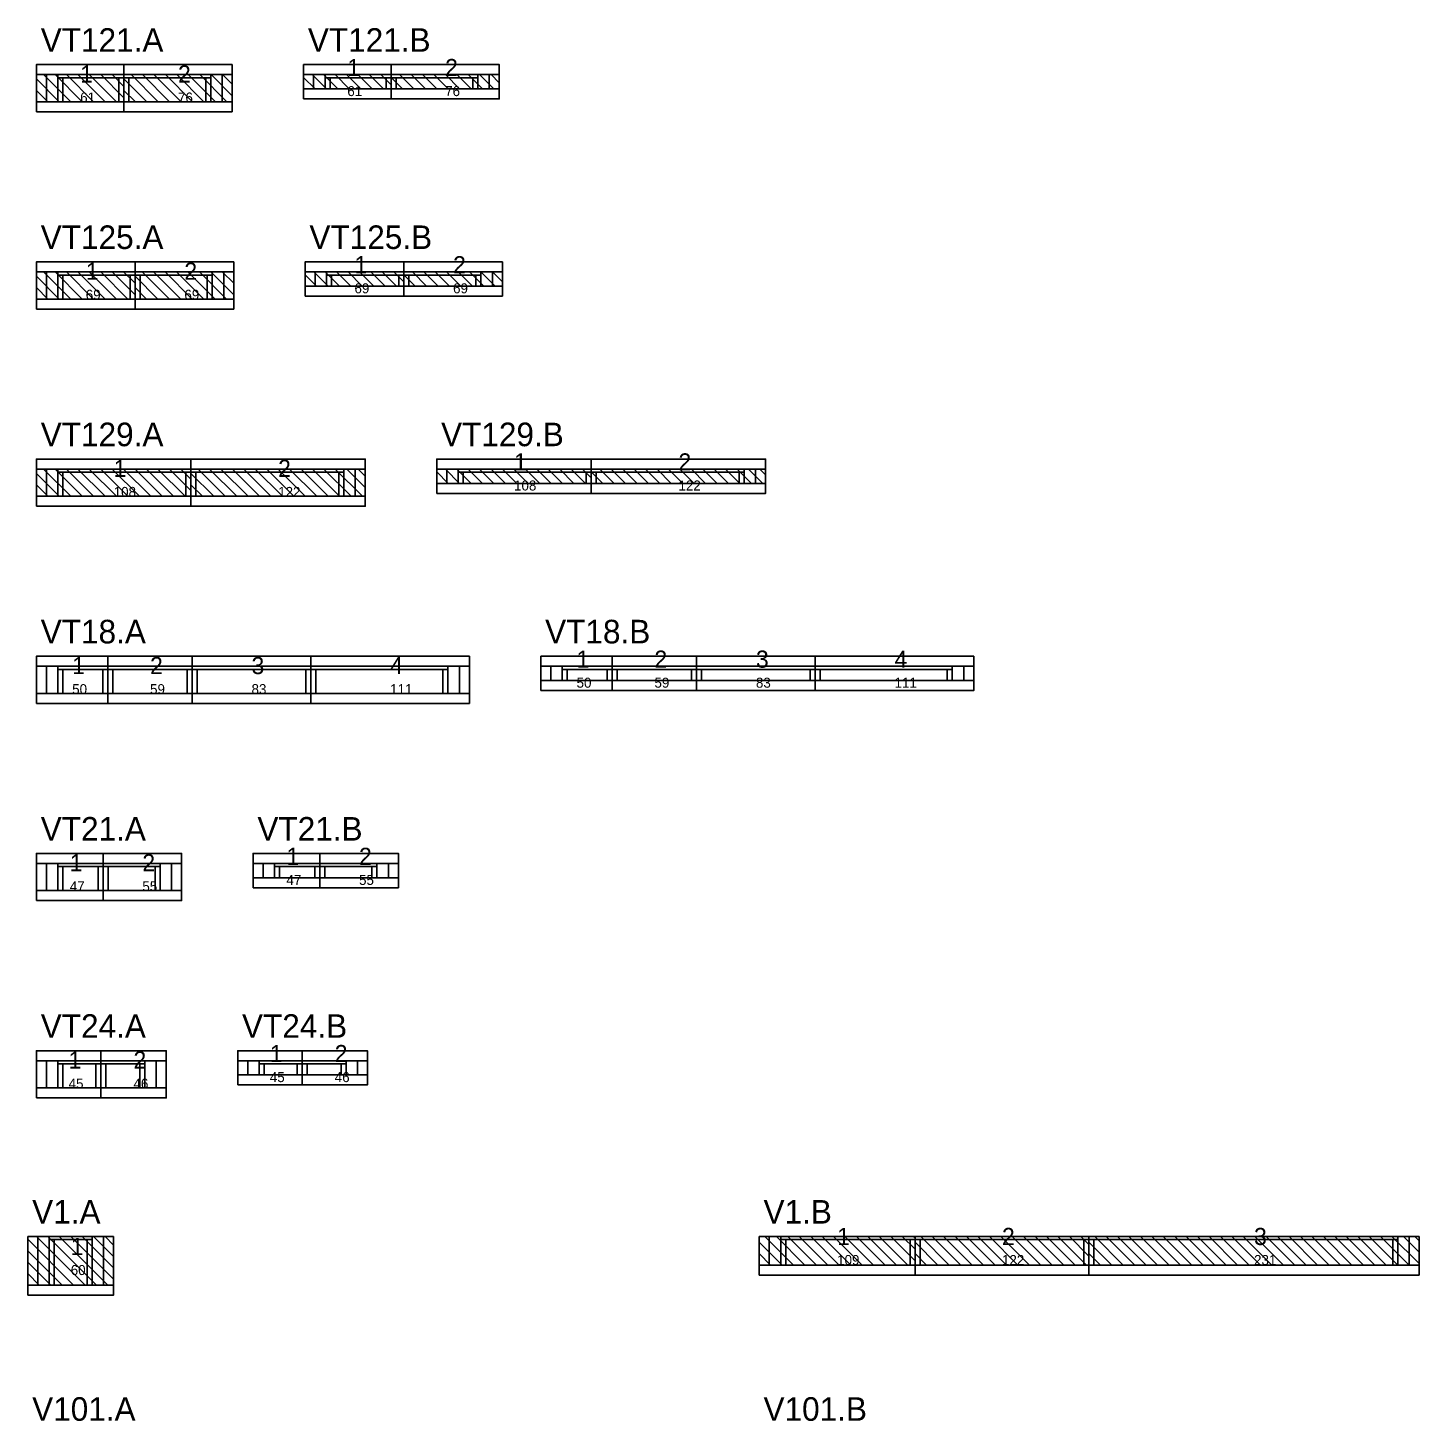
# Model space of a CAD drawing. Header units: metres. Extents: x -10 to 74425, y -2037 to 26.
# Drawn here: x 5459 to 6433, y -979 to -4 of the extents above; entities that cross this region are included whole.
import ezdxf

# ---------------------------------------------------------------- set-up
doc = ezdxf.new("R2010")
doc.units = ezdxf.units.M
doc.layers.add('VIGAS', color=7, linetype='Continuous')

msp = doc.modelspace()

# ---------------------------------------------------------------- linework, layer by layer
at = {"layer": 'VIGAS'}
for p, q in [((5465.2, -37), (5526.4, -37)), ((5465.2, -56), (5465.2, -37)), ((5489.2, -56), (5470.2, -37)), ((5472.2, -56), (5472.2, -37)), ((5497.2, -56), (5478.2, -37)), ((5480.2, -56), (5480.2, -37)), ((5505.2, -56), (5486.2, -37)), ((5513.2, -56), (5494.2, -37)), ((5521.2, -56), (5502.2, -37)), ((5526.4, -53.2), (5510.2, -37)), ((5526.4, -45.2), (5518.2, -37)), ((5526.4, -37.2), (5526.2, -37)), ((5526.4, -56), (5526.4, -37)), ((5526.4, -56), (5526.4, -37)), ((5526.4, -37), (5602.1, -37)), ((5526.4, -56), (5526.4, -37)), ((5526.4, -56), (5526.4, -37)), ((5526.4, -56), (5526.4, -37)), ((5550.4, -56), (5531.4, -37)), ((5558.4, -56), (5539.4, -37)), ((5566.4, -56), (5547.4, -37)), ((5574.4, -56), (5555.4, -37)), ((5582.4, -56), (5563.4, -37)), ((5590.4, -56), (5571.4, -37)), ((5598.4, -56), (5579.4, -37)), ((5587.1, -56), (5587.1, -37)), ((5602.1, -51.7), (5587.4, -37)), ((5595.1, -56), (5595.1, -37)), ((5602.1, -43.7), (5595.4, -37)), ((5602.1, -56), (5602.1, -37)), ((5652.1, -37), (5713.3, -37)), ((5652.1, -47), (5652.1, -37)), ((5668.1, -47), (5658.1, -37)), ((5659.1, -47), (5659.1, -37)), ((5676.1, -47), (5666.1, -37)), ((5667.1, -47), (5667.1, -37)), ((5684.1, -47), (5674.1, -37)), ((5692.1, -47), (5682.1, -37)), ((5700.1, -47), (5690.1, -37)), ((5708.1, -47), (5698.1, -37)), ((5713.3, -44.2), (5706.1, -37)), ((5713.3, -47), (5713.3, -37)), ((5713.3, -47), (5713.3, -37)), ((5713.3, -37), (5789, -37)), ((5713.3, -47), (5713.3, -37)), ((5713.3, -47), (5713.3, -37)), ((5713.3, -47), (5713.3, -37)), ((5729.3, -47), (5719.3, -37)), ((5737.3, -47), (5727.3, -37)), ((5745.3, -47), (5735.3, -37)), ((5753.3, -47), (5743.3, -37)), ((5761.3, -47), (5751.3, -37)), ((5769.3, -47), (5759.3, -37)), ((5777.3, -47), (5767.3, -37)), ((5774, -47), (5774, -37)), ((5785.3, -47), (5775.3, -37)), ((5782, -47), (5782, -37)), ((5789, -42.7), (5783.3, -37)), ((5789, -47), (5789, -37)), ((5481.2, -56), (5465.2, -40)), ((5473.2, -56), (5465.2, -48)), ((5480.2, -39.2), (5526.4, -39.2)), ((5483.7, -56), (5483.7, -39.2)), ((5522.9, -56), (5522.9, -39.2)), ((5526.4, -39.2), (5587.1, -39.2)), ((5542.4, -56), (5526.4, -40)), ((5534.4, -56), (5526.4, -48)), ((5529.9, -56), (5529.9, -39.2)), ((5583.6, -56), (5583.6, -39.2)), ((5660.1, -47), (5652.1, -39)), ((5652.1, -47), (5713.3, -47)), ((5652.1, -47), (5652.1, -47)), ((5667.1, -39.2), (5713.3, -39.2)), ((5667.1, -47), (5670.6, -47)), ((5670.6, -47), (5670.6, -39.2)), ((5709.8, -47), (5709.8, -39.2)), ((5709.8, -47), (5713.3, -47)), ((5721.3, -47), (5713.3, -39)), ((5713.3, -39.2), (5774, -39.2)), ((5713.3, -47), (5789, -47)), ((5713.3, -47), (5716.8, -47)), ((5713.3, -47), (5713.3, -47)), ((5716.8, -47), (5716.8, -39.2)), ((5770.5, -47), (5770.5, -39.2)), ((5770.5, -47), (5774, -47)), ((5465.2, -56), (5526.4, -56)), ((5465.2, -56), (5465.2, -56)), ((5480.2, -56), (5483.7, -56)), ((5522.9, -56), (5526.4, -56)), ((5526.4, -56), (5602.1, -56)), ((5526.4, -56), (5529.9, -56)), ((5526.4, -56), (5526.4, -56)), ((5583.6, -56), (5587.1, -56)), ((5465.2, -175), (5534.2, -175)), ((5465.2, -194), (5465.2, -175)), ((5489.2, -194), (5470.2, -175)), ((5472.2, -194), (5472.2, -175)), ((5497.2, -194), (5478.2, -175)), ((5480.2, -194), (5480.2, -175)), ((5505.2, -194), (5486.2, -175)), ((5513.2, -194), (5494.2, -175)), ((5521.2, -194), (5502.2, -175)), ((5529.2, -194), (5510.2, -175)), ((5534.2, -191), (5518.2, -175)), ((5534.2, -183), (5526.2, -175)), ((5534.2, -194), (5534.2, -175)), ((5534.2, -194), (5534.2, -175)), ((5534.2, -175), (5603.2, -175)), ((5534.2, -194), (5534.2, -175)), ((5534.2, -194), (5534.2, -175)), ((5534.2, -194), (5534.2, -175)), ((5534.2, -175), (5534.2, -175)), ((5558.2, -194), (5539.2, -175)), ((5566.2, -194), (5547.2, -175)), ((5574.2, -194), (5555.2, -175)), ((5582.2, -194), (5563.2, -175)), ((5590.2, -194), (5571.2, -175)), ((5598.2, -194), (5579.2, -175)), ((5603.2, -191), (5587.2, -175)), ((5588.2, -194), (5588.2, -175)), ((5603.2, -183), (5595.2, -175)), ((5596.2, -194), (5596.2, -175)), ((5603.2, -194), (5603.2, -175)), ((5603.2, -175), (5603.2, -175)), ((5653.2, -175), (5722.2, -175)), ((5653.2, -185), (5653.2, -175)), ((5669.2, -185), (5659.2, -175)), ((5660.2, -185), (5660.2, -175)), ((5677.2, -185), (5667.2, -175)), ((5668.2, -185), (5668.2, -175)), ((5685.2, -185), (5675.2, -175)), ((5693.2, -185), (5683.2, -175)), ((5701.2, -185), (5691.2, -175)), ((5709.2, -185), (5699.2, -175)), ((5717.2, -185), (5707.2, -175)), ((5722.2, -182), (5715.2, -175)), ((5722.2, -185), (5722.2, -175)), ((5722.2, -185), (5722.2, -175)), ((5722.2, -175), (5791.2, -175)), ((5722.2, -185), (5722.2, -175)), ((5722.2, -185), (5722.2, -175)), ((5722.2, -185), (5722.2, -175)), ((5738.2, -185), (5728.2, -175)), ((5746.2, -185), (5736.2, -175)), ((5754.2, -185), (5744.2, -175)), ((5762.2, -185), (5752.2, -175)), ((5770.2, -185), (5760.2, -175)), ((5778.2, -185), (5768.2, -175)), ((5776.2, -185), (5776.2, -175)), ((5786.2, -185), (5776.2, -175)), ((5784.2, -185), (5784.2, -175)), ((5791.2, -182), (5784.2, -175)), ((5791.2, -185), (5791.2, -175)), ((5481.2, -194), (5465.2, -178)), ((5480.2, -177.2), (5534.2, -177.2)), ((5483.7, -194), (5483.7, -177.2)), ((5530.7, -194), (5530.7, -177.2)), ((5534.2, -177.2), (5588.2, -177.2)), ((5550.2, -194), (5534.2, -178)), ((5537.7, -194), (5537.7, -177.2)), ((5584.7, -194), (5584.7, -177.2)), ((5661.2, -185), (5653.2, -177)), ((5653.2, -185), (5722.2, -185)), ((5653.2, -185), (5653.2, -185)), ((5668.2, -177.2), (5722.2, -177.2)), ((5668.2, -185), (5671.7, -185)), ((5671.7, -185), (5671.7, -177.2)), ((5718.7, -185), (5718.7, -177.2)), ((5718.7, -185), (5722.2, -185)), ((5730.2, -185), (5722.2, -177)), ((5722.2, -177.2), (5776.2, -177.2)), ((5722.2, -185), (5791.2, -185)), ((5722.2, -185), (5725.7, -185)), ((5722.2, -185), (5722.2, -185)), ((5725.7, -185), (5725.7, -177.2)), ((5772.7, -185), (5772.7, -177.2)), ((5772.7, -185), (5776.2, -185)), ((5473.2, -194), (5465.2, -186)), ((5465.2, -194), (5534.2, -194)), ((5465.2, -194), (5465.2, -194)), ((5480.2, -194), (5483.7, -194)), ((5530.7, -194), (5534.2, -194)), ((5542.2, -194), (5534.2, -186)), ((5534.2, -194), (5603.2, -194)), ((5534.2, -194), (5537.7, -194)), ((5534.2, -194), (5534.2, -194)), ((5584.7, -194), (5588.2, -194)), ((5465.2, -313), (5573.3, -313)), ((5465.2, -332), (5465.2, -313)), ((5481.2, -332), (5465.2, -316)), ((5489.2, -332), (5470.2, -313)), ((5472.2, -332), (5472.2, -313)), ((5497.2, -332), (5478.2, -313)), ((5480.2, -332), (5480.2, -313)), ((5480.2, -315.2), (5573.3, -315.2)), ((5483.7, -332), (5483.7, -315.2)), ((5505.2, -332), (5486.2, -313)), ((5513.2, -332), (5494.2, -313)), ((5521.2, -332), (5502.2, -313)), ((5529.2, -332), (5510.2, -313)), ((5537.2, -332), (5518.2, -313)), ((5545.2, -332), (5526.2, -313)), ((5553.2, -332), (5534.2, -313)), ((5561.2, -332), (5542.2, -313)), ((5569.2, -332), (5550.2, -313)), ((5573.3, -328.1), (5558.2, -313)), ((5573.3, -320.1), (5566.2, -313)), ((5569.8, -332), (5569.8, -315.2)), ((5573.3, -332), (5573.3, -313)), ((5573.3, -332), (5573.3, -313)), ((5573.3, -313), (5695.3, -313)), ((5573.3, -332), (5573.3, -313)), ((5573.3, -332), (5573.3, -313)), ((5573.3, -332), (5573.3, -313)), ((5573.3, -315.2), (5680.3, -315.2)), ((5589.3, -332), (5573.3, -316)), ((5576.8, -332), (5576.8, -315.2)), ((5597.3, -332), (5578.3, -313)), ((5605.3, -332), (5586.3, -313)), ((5613.3, -332), (5594.3, -313)), ((5621.3, -332), (5602.3, -313)), ((5629.3, -332), (5610.3, -313)), ((5637.3, -332), (5618.3, -313)), ((5645.3, -332), (5626.3, -313)), ((5653.3, -332), (5634.3, -313)), ((5661.3, -332), (5642.3, -313)), ((5669.3, -332), (5650.3, -313)), ((5677.3, -332), (5658.3, -313)), ((5685.3, -332), (5666.3, -313)), ((5693.3, -332), (5674.3, -313)), ((5676.8, -332), (5676.8, -315.2)), ((5680.3, -332), (5680.3, -313)), ((5695.3, -326), (5682.3, -313)), ((5688.3, -332), (5688.3, -313)), ((5695.3, -318), (5690.3, -313)), ((5695.3, -332), (5695.3, -313)), ((5745.3, -313), (5853.4, -313)), ((5745.3, -323), (5745.3, -313)), ((5753.3, -323), (5745.3, -315)), ((5761.3, -323), (5751.3, -313)), ((5752.3, -323), (5752.3, -313)), ((5769.3, -323), (5759.3, -313)), ((5760.3, -323), (5760.3, -313)), ((5760.3, -315.2), (5853.4, -315.2)), ((5763.8, -323), (5763.8, -315.2)), ((5777.3, -323), (5767.3, -313)), ((5785.3, -323), (5775.3, -313)), ((5793.3, -323), (5783.3, -313)), ((5801.3, -323), (5791.3, -313)), ((5809.3, -323), (5799.3, -313)), ((5817.3, -323), (5807.3, -313)), ((5825.3, -323), (5815.3, -313)), ((5833.3, -323), (5823.3, -313)), ((5841.3, -323), (5831.3, -313)), ((5849.3, -323), (5839.3, -313)), ((5853.4, -319.1), (5847.3, -313)), ((5849.9, -323), (5849.9, -315.2)), ((5853.4, -323), (5853.4, -313)), ((5853.4, -323), (5853.4, -313)), ((5853.4, -313), (5975.4, -313)), ((5853.4, -323), (5853.4, -313)), ((5853.4, -323), (5853.4, -313)), ((5853.4, -323), (5853.4, -313)), ((5861.4, -323), (5853.4, -315)), ((5853.4, -315.2), (5960.4, -315.2)), ((5856.9, -323), (5856.9, -315.2)), ((5869.4, -323), (5859.4, -313)), ((5877.4, -323), (5867.4, -313)), ((5885.4, -323), (5875.4, -313)), ((5893.4, -323), (5883.4, -313)), ((5901.4, -323), (5891.4, -313)), ((5909.4, -323), (5899.4, -313)), ((5917.4, -323), (5907.4, -313)), ((5925.4, -323), (5915.4, -313)), ((5933.4, -323), (5923.4, -313)), ((5941.4, -323), (5931.4, -313)), ((5949.4, -323), (5939.4, -313)), ((5957.4, -323), (5947.4, -313)), ((5965.4, -323), (5955.4, -313)), ((5956.9, -323), (5956.9, -315.2)), ((5960.4, -323), (5960.4, -313)), ((5973.4, -323), (5963.4, -313)), ((5968.4, -323), (5968.4, -313)), ((5975.4, -317), (5971.4, -313)), ((5975.4, -323), (5975.4, -313)), ((5473.2, -332), (5465.2, -324)), ((5581.3, -332), (5573.3, -324)), ((5745.3, -323), (5853.4, -323)), ((5745.3, -323), (5745.3, -323)), ((5760.3, -323), (5763.8, -323)), ((5849.9, -323), (5853.4, -323)), ((5853.4, -323), (5975.4, -323)), ((5853.4, -323), (5856.9, -323)), ((5853.4, -323), (5853.4, -323)), ((5956.9, -323), (5960.4, -323)), ((5465.2, -332), (5573.3, -332)), ((5465.2, -332), (5465.2, -332)), ((5480.2, -332), (5483.7, -332)), ((5569.8, -332), (5573.3, -332)), ((5573.3, -332), (5695.3, -332)), ((5573.3, -332), (5576.8, -332)), ((5573.3, -332), (5573.3, -332)), ((5676.8, -332), (5680.3, -332)), ((5465.2, -451), (5515.2, -451)), ((5465.2, -470), (5465.2, -451)), ((5472.2, -470), (5472.2, -451)), ((5480.2, -470), (5480.2, -451)), ((5480.2, -453.2), (5515.2, -453.2)), ((5483.7, -470), (5483.7, -453.2)), ((5511.7, -470), (5511.7, -453.2)), ((5515.2, -470), (5515.2, -451)), ((5515.2, -470), (5515.2, -451)), ((5515.2, -451), (5574.2, -451)), ((5515.2, -470), (5515.2, -451)), ((5515.2, -470), (5515.2, -451)), ((5515.2, -470), (5515.2, -451)), ((5515.2, -453.2), (5574.2, -453.2)), ((5518.7, -470), (5518.7, -453.2)), ((5570.7, -470), (5570.7, -453.2)), ((5574.2, -470), (5574.2, -451)), ((5574.2, -470), (5574.2, -451)), ((5574.2, -451), (5657.2, -451)), ((5574.2, -470), (5574.2, -451)), ((5574.2, -470), (5574.2, -451)), ((5574.2, -470), (5574.2, -451)), ((5574.2, -453.2), (5657.2, -453.2)), ((5577.7, -470), (5577.7, -453.2)), ((5653.7, -470), (5653.7, -453.2)), ((5657.2, -470), (5657.2, -451)), ((5657.2, -470), (5657.2, -451)), ((5657.2, -451), (5768.1, -451)), ((5657.2, -470), (5657.2, -451)), ((5657.2, -470), (5657.2, -451)), ((5657.2, -470), (5657.2, -451)), ((5657.2, -453.2), (5753.1, -453.2)), ((5660.7, -470), (5660.7, -453.2)), ((5749.6, -470), (5749.6, -453.2)), ((5753.1, -470), (5753.1, -451)), ((5761.1, -470), (5761.1, -451)), ((5768.1, -470), (5768.1, -451)), ((5818.1, -451), (5868.1, -451)), ((5818.1, -461), (5818.1, -451)), ((5825.1, -461), (5825.1, -451)), ((5833.1, -461), (5833.1, -451)), ((5833.1, -453.2), (5868.1, -453.2)), ((5836.6, -461), (5836.6, -453.2)), ((5864.6, -461), (5864.6, -453.2)), ((5868.1, -461), (5868.1, -451)), ((5868.1, -461), (5868.1, -451)), ((5868.1, -451), (5927.1, -451)), ((5868.1, -461), (5868.1, -451)), ((5868.1, -461), (5868.1, -451)), ((5868.1, -461), (5868.1, -451)), ((5868.1, -453.2), (5927.1, -453.2)), ((5871.6, -461), (5871.6, -453.2)), ((5923.6, -461), (5923.6, -453.2)), ((5927.1, -461), (5927.1, -451)), ((5927.1, -461), (5927.1, -451)), ((5927.1, -451), (6010.1, -451)), ((5927.1, -461), (5927.1, -451)), ((5927.1, -461), (5927.1, -451)), ((5927.1, -461), (5927.1, -451)), ((5927.1, -453.2), (6010.1, -453.2)), ((5930.6, -461), (5930.6, -453.2)), ((6006.6, -461), (6006.6, -453.2)), ((6010.1, -461), (6010.1, -451)), ((6010.1, -461), (6010.1, -451)), ((6010.1, -451), (6121, -451)), ((6010.1, -461), (6010.1, -451)), ((6010.1, -461), (6010.1, -451)), ((6010.1, -461), (6010.1, -451)), ((6010.1, -453.2), (6106, -453.2)), ((6013.6, -461), (6013.6, -453.2)), ((6102.5, -461), (6102.5, -453.2)), ((6106, -461), (6106, -451)), ((6114, -461), (6114, -451)), ((6121, -461), (6121, -451)), ((5818.1, -461), (5868.1, -461)), ((5833.1, -461), (5836.6, -461)), ((5864.6, -461), (5868.1, -461)), ((5868.1, -461), (5927.1, -461)), ((5868.1, -461), (5871.6, -461)), ((5923.6, -461), (5927.1, -461)), ((5927.1, -461), (6010.1, -461)), ((5927.1, -461), (5930.6, -461)), ((6006.6, -461), (6010.1, -461)), ((6010.1, -461), (6121, -461)), ((6010.1, -461), (6013.6, -461)), ((6102.5, -461), (6106, -461)), ((5465.2, -470), (5515.2, -470)), ((5480.2, -470), (5483.7, -470)), ((5511.7, -470), (5515.2, -470)), ((5515.2, -470), (5574.2, -470)), ((5515.2, -470), (5518.7, -470)), ((5570.7, -470), (5574.2, -470)), ((5574.2, -470), (5657.2, -470)), ((5574.2, -470), (5577.7, -470)), ((5653.7, -470), (5657.2, -470)), ((5657.2, -470), (5768.1, -470)), ((5657.2, -470), (5660.7, -470)), ((5749.6, -470), (5753.1, -470)), ((5465.2, -589), (5511.8, -589)), ((5465.2, -608), (5465.2, -589)), ((5472.2, -608), (5472.2, -589)), ((5480.2, -608), (5480.2, -589)), ((5480.2, -591.2), (5511.8, -591.2)), ((5483.7, -608), (5483.7, -591.2)), ((5508.3, -608), (5508.3, -591.2)), ((5511.8, -608), (5511.8, -589)), ((5511.8, -608), (5511.8, -589)), ((5511.8, -589), (5566.8, -589)), ((5511.8, -608), (5511.8, -589)), ((5511.8, -608), (5511.8, -589)), ((5511.8, -608), (5511.8, -589)), ((5511.8, -591.2), (5551.8, -591.2)), ((5515.3, -608), (5515.3, -591.2)), ((5548.3, -608), (5548.3, -591.2)), ((5551.8, -608), (5551.8, -589)), ((5559.8, -608), (5559.8, -589)), ((5566.8, -608), (5566.8, -589)), ((5616.8, -589), (5663.4, -589)), ((5616.8, -599), (5616.8, -589)), ((5623.8, -599), (5623.8, -589)), ((5631.8, -599), (5631.8, -589)), ((5631.8, -591.2), (5663.4, -591.2)), ((5635.3, -599), (5635.3, -591.2)), ((5659.9, -599), (5659.9, -591.2)), ((5663.4, -599), (5663.4, -589)), ((5663.4, -599), (5663.4, -589)), ((5663.4, -589), (5718.4, -589)), ((5663.4, -599), (5663.4, -589)), ((5663.4, -599), (5663.4, -589)), ((5663.4, -599), (5663.4, -589)), ((5663.4, -591.2), (5703.4, -591.2)), ((5666.9, -599), (5666.9, -591.2)), ((5699.9, -599), (5699.9, -591.2)), ((5703.4, -599), (5703.4, -589)), ((5711.4, -599), (5711.4, -589)), ((5718.4, -599), (5718.4, -589)), ((5616.8, -599), (5663.4, -599)), ((5631.8, -599), (5635.3, -599)), ((5659.9, -599), (5663.4, -599)), ((5663.4, -599), (5718.4, -599)), ((5663.4, -599), (5666.9, -599)), ((5699.9, -599), (5703.4, -599)), ((5465.2, -608), (5511.8, -608)), ((5480.2, -608), (5483.7, -608)), ((5508.3, -608), (5511.8, -608)), ((5511.8, -608), (5566.8, -608)), ((5511.8, -608), (5515.3, -608)), ((5548.3, -608), (5551.8, -608)), ((5465.2, -727), (5510.2, -727)), ((5465.2, -746), (5465.2, -727)), ((5472.2, -746), (5472.2, -727)), ((5480.2, -746), (5480.2, -727)), ((5480.2, -729.2), (5510.2, -729.2)), ((5483.7, -746), (5483.7, -729.2)), ((5506.7, -746), (5506.7, -729.2)), ((5510.2, -746), (5510.2, -727)), ((5510.2, -746), (5510.2, -727)), ((5510.2, -727), (5556, -727)), ((5510.2, -746), (5510.2, -727)), ((5510.2, -746), (5510.2, -727)), ((5510.2, -746), (5510.2, -727)), ((5510.2, -729.2), (5541, -729.2)), ((5513.7, -746), (5513.7, -729.2)), ((5537.5, -746), (5537.5, -729.2)), ((5541, -746), (5541, -727)), ((5549, -746), (5549, -727)), ((5556, -746), (5556, -727)), ((5606, -727), (5651, -727)), ((5606, -737), (5606, -727)), ((5613, -737), (5613, -727)), ((5621, -737), (5621, -727)), ((5621, -729.2), (5651, -729.2)), ((5624.5, -737), (5624.5, -729.2)), ((5647.5, -737), (5647.5, -729.2)), ((5651, -737), (5651, -727)), ((5651, -737), (5651, -727)), ((5651, -727), (5696.8, -727)), ((5651, -737), (5651, -727)), ((5651, -737), (5651, -727)), ((5651, -737), (5651, -727)), ((5651, -729.2), (5681.8, -729.2)), ((5654.5, -737), (5654.5, -729.2)), ((5678.3, -737), (5678.3, -729.2)), ((5681.8, -737), (5681.8, -727)), ((5689.8, -737), (5689.8, -727)), ((5696.8, -737), (5696.8, -727)), ((5606, -737), (5651, -737)), ((5621, -737), (5624.5, -737)), ((5647.5, -737), (5651, -737)), ((5651, -737), (5696.8, -737)), ((5651, -737), (5654.5, -737)), ((5678.3, -737), (5681.8, -737)), ((5465.2, -746), (5510.2, -746)), ((5480.2, -746), (5483.7, -746)), ((5506.7, -746), (5510.2, -746)), ((5510.2, -746), (5556, -746)), ((5510.2, -746), (5513.7, -746)), ((5537.5, -746), (5541, -746)), ((5459.2, -850), (5519.2, -850)), ((5459.2, -884), (5459.2, -850)), ((5491.2, -884), (5459.2, -852)), ((5499.2, -884), (5465.2, -850)), ((5466.2, -884), (5466.2, -850)), ((5507.2, -884), (5473.2, -850)), ((5474.2, -884), (5474.2, -850)), ((5474.2, -852.2), (5504.2, -852.2)), ((5477.7, -884), (5477.7, -852.2)), ((5515.2, -884), (5481.2, -850)), ((5519.2, -880), (5489.2, -850)), ((5519.2, -872), (5497.2, -850)), ((5500.7, -884), (5500.7, -852.2)), ((5504.2, -884), (5504.2, -850)), ((5519.2, -864), (5505.2, -850)), ((5512.2, -884), (5512.2, -850)), ((5519.2, -856), (5513.2, -850)), ((5519.2, -884), (5519.2, -850)), ((5970.9, -850), (6079.9, -850)), ((5970.9, -870), (5970.9, -850)), ((5986.9, -870), (5970.9, -854)), ((5994.9, -870), (5974.9, -850)), ((5977.9, -870), (5977.9, -850)), ((6002.9, -870), (5982.9, -850)), ((5985.9, -870), (5985.9, -850)), ((5985.9, -852.2), (6079.9, -852.2)), ((5989.4, -870), (5989.4, -852.2)), ((6010.9, -870), (5990.9, -850)), ((6018.9, -870), (5998.9, -850)), ((6026.9, -870), (6006.9, -850)), ((6034.9, -870), (6014.9, -850)), ((6042.9, -870), (6022.9, -850)), ((6050.9, -870), (6030.9, -850)), ((6058.9, -870), (6038.9, -850)), ((6066.9, -870), (6046.9, -850)), ((6074.9, -870), (6054.9, -850)), ((6079.9, -867), (6062.9, -850)), ((6079.9, -859), (6070.9, -850)), ((6076.4, -870), (6076.4, -852.2)), ((6079.9, -851), (6078.9, -850)), ((6079.9, -870), (6079.9, -850)), ((6079.9, -870), (6079.9, -850)), ((6079.9, -850), (6201.6, -850)), ((6079.9, -870), (6079.9, -850)), ((6079.9, -870), (6079.9, -850)), ((6079.9, -870), (6079.9, -850)), ((6079.9, -852.2), (6201.6, -852.2)), ((6095.9, -870), (6079.9, -854)), ((6083.4, -870), (6083.4, -852.2)), ((6103.9, -870), (6083.9, -850)), ((6111.9, -870), (6091.9, -850)), ((6119.9, -870), (6099.9, -850)), ((6127.9, -870), (6107.9, -850)), ((6135.9, -870), (6115.9, -850)), ((6143.9, -870), (6123.9, -850)), ((6151.9, -870), (6131.9, -850)), ((6159.9, -870), (6139.9, -850)), ((6167.9, -870), (6147.9, -850)), ((6175.9, -870), (6155.9, -850)), ((6183.9, -870), (6163.9, -850)), ((6191.9, -870), (6171.9, -850)), ((6199.9, -870), (6179.9, -850)), ((6201.6, -863.7), (6187.9, -850)), ((6201.6, -855.7), (6195.9, -850)), ((6198.1, -870), (6198.1, -852.2)), ((6201.6, -870), (6201.6, -850)), ((6201.6, -870), (6201.6, -850)), ((6201.6, -850), (6432.6, -850)), ((6201.6, -870), (6201.6, -850)), ((6201.6, -870), (6201.6, -850)), ((6201.6, -870), (6201.6, -850)), ((6201.6, -852.2), (6417.6, -852.2)), ((6217.6, -870), (6201.6, -854)), ((6205.1, -870), (6205.1, -852.2)), ((6225.6, -870), (6205.6, -850)), ((6233.6, -870), (6213.6, -850)), ((6241.6, -870), (6221.6, -850)), ((6249.6, -870), (6229.6, -850)), ((6257.6, -870), (6237.6, -850)), ((6265.6, -870), (6245.6, -850)), ((6273.6, -870), (6253.6, -850)), ((6281.6, -870), (6261.6, -850)), ((6289.6, -870), (6269.6, -850)), ((6297.6, -870), (6277.6, -850)), ((6305.6, -870), (6285.6, -850)), ((6313.6, -870), (6293.6, -850)), ((6321.6, -870), (6301.6, -850)), ((6329.6, -870), (6309.6, -850)), ((6337.6, -870), (6317.6, -850)), ((6345.6, -870), (6325.6, -850)), ((6353.6, -870), (6333.6, -850)), ((6361.6, -870), (6341.6, -850)), ((6369.6, -870), (6349.6, -850)), ((6377.6, -870), (6357.6, -850)), ((6385.6, -870), (6365.6, -850)), ((6393.6, -870), (6373.6, -850)), ((6401.6, -870), (6381.6, -850)), ((6409.6, -870), (6389.6, -850)), ((6417.6, -870), (6397.6, -850)), ((6425.6, -870), (6405.6, -850)), ((6432.6, -869), (6413.6, -850)), ((6414.1, -870), (6414.1, -852.2)), ((6417.6, -870), (6417.6, -850)), ((6432.6, -861), (6421.6, -850)), ((6425.6, -870), (6425.6, -850)), ((6432.6, -853), (6429.6, -850)), ((6432.6, -870), (6432.6, -850)), ((5483.2, -884), (5459.2, -860)), ((5978.9, -870), (5970.9, -862)), ((6087.9, -870), (6079.9, -862)), ((6209.6, -870), (6201.6, -862)), ((5475.2, -884), (5459.2, -868)), ((5467.2, -884), (5459.2, -876)), ((5970.9, -870), (6079.9, -870)), ((5970.9, -870), (5970.9, -870)), ((5985.9, -870), (5989.4, -870)), ((6076.4, -870), (6079.9, -870)), ((6079.9, -870), (6201.6, -870)), ((6079.9, -870), (6083.4, -870)), ((6079.9, -870), (6079.9, -870)), ((6198.1, -870), (6201.6, -870)), ((6201.6, -870), (6432.6, -870)), ((6201.6, -870), (6205.1, -870)), ((6201.6, -870), (6201.6, -870)), ((6414.1, -870), (6417.6, -870)), ((5459.2, -884), (5519.2, -884)), ((5459.2, -884), (5459.2, -884)), ((5474.2, -884), (5477.7, -884)), ((5500.7, -884), (5504.2, -884))]:
    msp.add_line(p, q, dxfattribs=at)
for points in [[(5465.2, -37), (5526.4, -37), (5526.4, -30), (5465.2, -30)], [(5526.4, -37), (5602.1, -37), (5602.1, -30), (5526.4, -30)], [(5652.1, -37), (5713.3, -37), (5713.3, -30), (5652.1, -30)], [(5713.3, -37), (5789, -37), (5789, -30), (5713.3, -30)], [(5652.1, -54), (5713.3, -54), (5713.3, -47), (5652.1, -47)], [(5713.3, -54), (5789, -54), (5789, -47), (5713.3, -47)], [(5465.2, -63), (5526.4, -63), (5526.4, -56), (5465.2, -56)], [(5526.4, -63), (5602.1, -63), (5602.1, -56), (5526.4, -56)], [(5465.2, -175), (5534.2, -175), (5534.2, -168), (5465.2, -168)], [(5534.2, -175), (5603.2, -175), (5603.2, -168), (5534.2, -168)], [(5653.2, -175), (5722.2, -175), (5722.2, -168), (5653.2, -168)], [(5722.2, -175), (5791.2, -175), (5791.2, -168), (5722.2, -168)], [(5653.2, -192), (5722.2, -192), (5722.2, -185), (5653.2, -185)], [(5722.2, -192), (5791.2, -192), (5791.2, -185), (5722.2, -185)], [(5465.2, -201), (5534.2, -201), (5534.2, -194), (5465.2, -194)], [(5534.2, -201), (5603.2, -201), (5603.2, -194), (5534.2, -194)], [(5465.2, -313), (5573.3, -313), (5573.3, -306), (5465.2, -306)], [(5573.3, -313), (5695.3, -313), (5695.3, -306), (5573.3, -306)], [(5745.3, -313), (5853.4, -313), (5853.4, -306), (5745.3, -306)], [(5853.4, -313), (5975.4, -313), (5975.4, -306), (5853.4, -306)], [(5745.3, -330), (5853.4, -330), (5853.4, -323), (5745.3, -323)], [(5853.4, -330), (5975.4, -330), (5975.4, -323), (5853.4, -323)], [(5465.2, -339), (5573.3, -339), (5573.3, -332), (5465.2, -332)], [(5573.3, -339), (5695.3, -339), (5695.3, -332), (5573.3, -332)], [(5465.2, -451), (5515.2, -451), (5515.2, -444), (5465.2, -444)], [(5515.2, -451), (5574.2, -451), (5574.2, -444), (5515.2, -444)], [(5574.2, -451), (5657.2, -451), (5657.2, -444), (5574.2, -444)], [(5657.2, -451), (5768.1, -451), (5768.1, -444), (5657.2, -444)], [(5818.1, -451), (5868.1, -451), (5868.1, -444), (5818.1, -444)], [(5868.1, -451), (5927.1, -451), (5927.1, -444), (5868.1, -444)], [(5927.1, -451), (6010.1, -451), (6010.1, -444), (5927.1, -444)], [(6010.1, -451), (6121, -451), (6121, -444), (6010.1, -444)], [(5818.1, -468), (5868.1, -468), (5868.1, -461), (5818.1, -461)], [(5868.1, -468), (5927.1, -468), (5927.1, -461), (5868.1, -461)], [(5927.1, -468), (6010.1, -468), (6010.1, -461), (5927.1, -461)], [(6010.1, -468), (6121, -468), (6121, -461), (6010.1, -461)], [(5465.2, -477), (5515.2, -477), (5515.2, -470), (5465.2, -470)], [(5515.2, -477), (5574.2, -477), (5574.2, -470), (5515.2, -470)], [(5574.2, -477), (5657.2, -477), (5657.2, -470), (5574.2, -470)], [(5657.2, -477), (5768.1, -477), (5768.1, -470), (5657.2, -470)], [(5465.2, -589), (5511.8, -589), (5511.8, -582), (5465.2, -582)], [(5511.8, -589), (5566.8, -589), (5566.8, -582), (5511.8, -582)], [(5616.8, -589), (5663.4, -589), (5663.4, -582), (5616.8, -582)], [(5663.4, -589), (5718.4, -589), (5718.4, -582), (5663.4, -582)], [(5616.8, -606), (5663.4, -606), (5663.4, -599), (5616.8, -599)], [(5663.4, -606), (5718.4, -606), (5718.4, -599), (5663.4, -599)], [(5465.2, -615), (5511.8, -615), (5511.8, -608), (5465.2, -608)], [(5511.8, -615), (5566.8, -615), (5566.8, -608), (5511.8, -608)], [(5465.2, -727), (5510.2, -727), (5510.2, -720), (5465.2, -720)], [(5510.2, -727), (5556, -727), (5556, -720), (5510.2, -720)], [(5606, -727), (5651, -727), (5651, -720), (5606, -720)], [(5651, -727), (5696.8, -727), (5696.8, -720), (5651, -720)], [(5606, -744), (5651, -744), (5651, -737), (5606, -737)], [(5651, -744), (5696.8, -744), (5696.8, -737), (5651, -737)], [(5465.2, -753), (5510.2, -753), (5510.2, -746), (5465.2, -746)], [(5510.2, -753), (5556, -753), (5556, -746), (5510.2, -746)], [(5970.9, -877), (6079.9, -877), (6079.9, -870), (5970.9, -870)], [(6079.9, -877), (6201.6, -877), (6201.6, -870), (6079.9, -870)], [(6201.6, -877), (6432.6, -877), (6432.6, -870), (6201.6, -870)], [(5459.2, -891), (5519.2, -891), (5519.2, -884), (5459.2, -884)]]:
    msp.add_lwpolyline(points, close=True, dxfattribs=at)

# ---------------------------------------------------------------- texts
for s, height, p in [('VT121.A', 16.5, (5468.2, -21)), ('VT121.B', 16.5, (5655.1, -21)), ('1', 12, (5682.7, -38)), ('2', 12, (5751.15, -38)), ('1', 12, (5495.8, -42.5)), ('2', 12, (5564.25, -42.5)), ('61', 7, (5682.7, -52)), ('76', 7, (5751.15, -52)), ('61', 7, (5495.8, -56.5)), ('76', 7, (5564.25, -56.5)), ('VT125.A', 16.5, (5468.2, -159)), ('VT125.B', 16.5, (5656.2, -159)), ('1', 12, (5687.7, -176)), ('2', 12, (5756.7, -176)), ('1', 12, (5499.7, -180.5)), ('2', 12, (5568.7, -180.5)), ('69', 7, (5687.7, -190)), ('69', 7, (5756.7, -190)), ('69', 7, (5499.7, -194.5)), ('69', 7, (5568.7, -194.5)), ('VT129.A', 16.5, (5468.2, -297)), ('VT129.B', 16.5, (5748.3, -297)), ('1', 12, (5799.35, -314)), ('2', 12, (5914.4, -314)), ('1', 12, (5519.25, -318.5)), ('2', 12, (5634.3, -318.5)), ('108', 7, (5799.35, -328)), ('122', 7, (5914.4, -328)), ('108', 7, (5519.25, -332.5)), ('122', 7, (5634.3, -332.5)), ('VT18.A', 16.5, (5468.2, -435)), ('VT18.B', 16.5, (5821.1, -435)), ('1', 12, (5490.2, -456.5)), ('2', 12, (5544.7, -456.5)), ('3', 12, (5615.7, -456.5)), ('4', 12, (5712.65, -456.5)), ('1', 12, (5843.1, -452)), ('2', 12, (5897.6, -452)), ('3', 12, (5968.6, -452)), ('4', 12, (6065.55, -452)), ('50', 7, (5490.2, -470.5)), ('59', 7, (5544.7, -470.5)), ('83', 7, (5615.7, -470.5)), ('111', 7, (5712.65, -470.5)), ('50', 7, (5843.1, -466)), ('59', 7, (5897.6, -466)), ('83', 7, (5968.6, -466)), ('111', 7, (6065.55, -466)), ('VT21.A', 16.5, (5468.2, -573)), ('VT21.B', 16.5, (5619.8, -573)), ('1', 12, (5488.5, -594.5)), ('2', 12, (5539.3, -594.5)), ('1', 12, (5640.1, -590)), ('2', 12, (5690.9, -590)), ('47', 7, (5488.5, -608.5)), ('55', 7, (5539.3, -608.5)), ('47', 7, (5640.1, -604)), ('55', 7, (5690.9, -604)), ('VT24.A', 16.5, (5468.2, -711)), ('VT24.B', 16.5, (5609, -711)), ('1', 12, (5487.7, -732.5)), ('2', 12, (5533.1, -732.5)), ('1', 12, (5628.5, -728)), ('2', 12, (5673.9, -728)), ('45', 7, (5487.7, -746.5)), ('46', 7, (5533.1, -746.5)), ('45', 7, (5628.5, -742)), ('46', 7, (5673.9, -742)), ('V1.A', 16.5, (5462.2, -841)), ('V1.B', 16.5, (5973.9, -841)), ('1', 12, (6025.4, -856)), ('2', 12, (6140.75, -856)), ('3', 12, (6317.1, -856)), ('1', 12, (5489.2, -863)), ('109', 7, (6025.4, -870)), ('122', 7, (6140.75, -870)), ('231', 7, (6317.1, -870)), ('60', 7, (5489.2, -877)), ('V101.A', 16.5, (5462.2, -979)), ('V101.B', 16.5, (5973.9, -979))]:
    msp.add_text(s, height=height, dxfattribs=at).set_placement(p)

doc.saveas('drawing.dxf')
